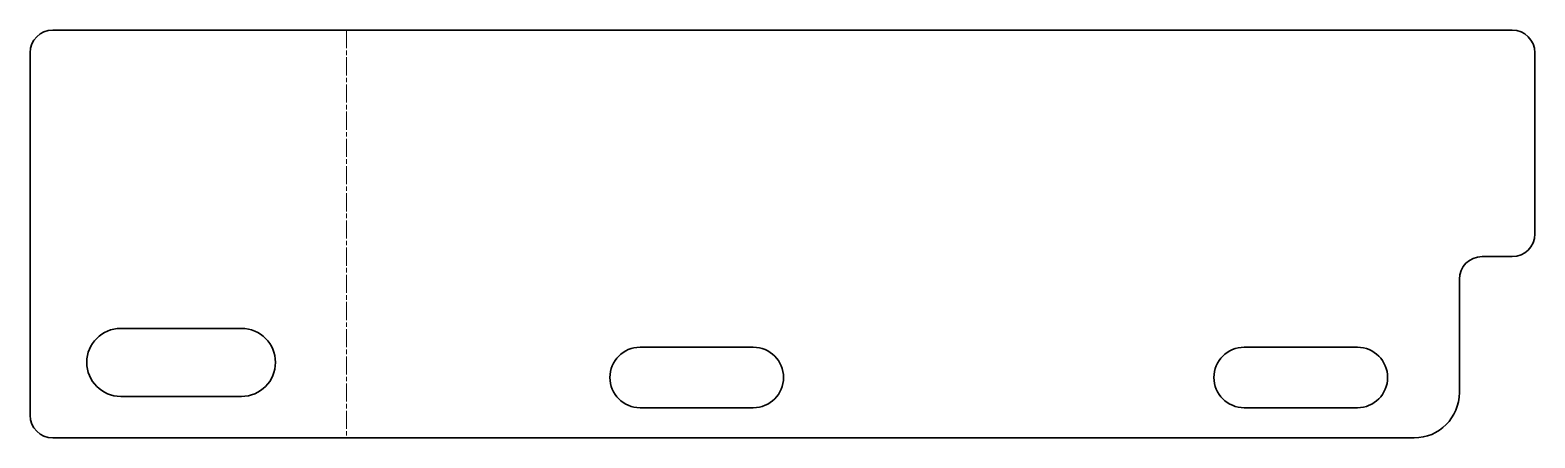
# Model space of a CAD drawing. Header units: millimetres. Extents: x 0 to 199, y 0 to 54.
import ezdxf

# ---------------------------------------------------------------- set-up
doc = ezdxf.new("R2010")
doc.units = ezdxf.units.MM
doc.linetypes.add('Chain', pattern=[13.68, 9.12, -1.14, 2.28, -1.14])
doc.layers.add('SIMUMAK Bend Centerline (ISO)', color=7, linetype='Chain', lineweight=9)
doc.layers.add('SIMUMAK Visible (ISO)', color=7, linetype='Continuous', lineweight=35)

# ---------------------------------------------------------------- blocks, each defined once
blk = doc.blocks.new('SIL-026-CSDC-01_Sheet_4_SIL-026-CSDC-01 (Desplegada)')
at = {"layer": 'SIMUMAK Bend Centerline (ISO)', "ltscale": 0.263158}
blk.add_line((-57.75, 27), (-57.75, -27), dxfattribs=at)
at = {"layer": 'SIMUMAK Visible (ISO)'}
for p, q in [((96.64, 27), (-96.64, 27)), ((-99.64, 24), (-99.64, -24)), ((99.64, 24), (99.64, 0)), ((92.64, -3), (96.64, -3)), ((89.64, -21), (89.64, -6)), ((-87.64, -12.5), (-71.64, -12.5)), ((-18.86, -15), (-3.86, -15)), ((61.14, -15), (76.14, -15)), ((-71.64, -21.5), (-87.64, -21.5)), ((-3.86, -23), (-18.86, -23)), ((76.14, -23), (61.14, -23)), ((83.64, -27), (-96.64, -27))]:
    blk.add_line(p, q, dxfattribs=at)
at = {"layer": 'SIMUMAK Visible (ISO)', "extrusion": (0, 0, -1)}
for centre, radius, start, end in [((96.64, 24), 3, 0, 90), ((-96.64, 24), 3, 90, 180), ((-96.64, 0), 3, 180, 270), ((87.64, -17), 4.5, 270, 90), ((71.64, -17), 4.5, 90, 270), ((18.86, -19), 4, 270, 90), ((3.86, -19), 4, 90, 270), ((-61.14, -19), 4, 270, 90), ((-76.14, -19), 4, 90, 270), ((-83.64, -21), 6, 180, 270), ((96.64, -24), 3, 270, 0)]:
    blk.add_arc(centre, radius, start, end, dxfattribs=at)
at = {"layer": 'SIMUMAK Visible (ISO)'}
blk.add_arc((92.64, -6), 3, 90, 180, dxfattribs=at)

msp = doc.modelspace()

# ---------------------------------------------------------------- block references
msp.add_blockref('SIL-026-CSDC-01_Sheet_4_SIL-026-CSDC-01 (Desplegada)', (99.64, 27))

doc.saveas('drawing.dxf')
